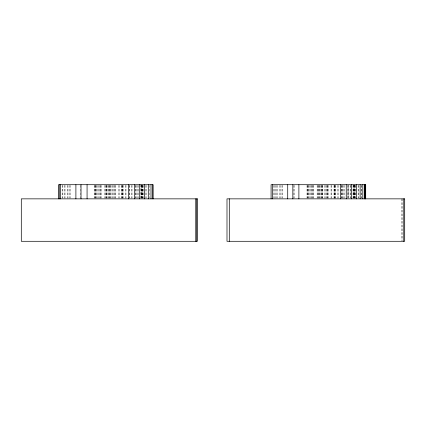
<?xml version="1.0" encoding="UTF-8"?>
<svg xmlns="http://www.w3.org/2000/svg" width="426" height="426" viewBox="0 0 426 426"><rect width="100%" height="100%" fill="white"/><g stroke="black" fill="none" stroke-linecap="round" stroke-linejoin="round"><path stroke-width="0.32" stroke-dasharray="2.13 1.6" d="M402.4 198.857L402.4 240.626M401.457 198.857L401.457 240.626M361.855 185.353L361.855 198.212M361.131 185.353L361.131 198.212M358.857 185.353L358.857 198.212M358.133 185.353L358.133 198.212M355.433 185.353L355.433 198.212M355.135 185.353L355.135 198.212M354.709 185.353L354.709 198.212M354.613 185.353L354.613 198.212M354.325 185.353L354.325 198.212M354.15 184.708L354.15 198.212M353.884 185.353L353.884 198.212M353.601 185.353L353.601 198.212M353.426 184.708L353.426 198.212M353.047 185.353L353.047 198.212M350.854 185.353L350.854 198.212M350.129 185.353L350.129 198.212M348.798 185.353L348.798 198.212M347.307 185.353L347.307 198.212M344.581 185.353L344.581 198.212M343.851 185.353L343.851 198.212M342.264 185.353L342.264 198.212M342.073 185.353L342.073 198.212M341.54 185.353L341.54 198.212M341.348 185.353L341.348 198.212M338.542 185.353L338.542 198.212M337.813 185.353L337.813 198.212M335.768 185.353L335.768 198.212M335.044 185.353L335.044 198.212M334.964 185.353L334.964 198.212M334.735 185.353L334.735 198.212M334.24 185.353L334.24 198.212M334.011 185.353L334.011 198.212M331.774 185.353L331.774 198.212M331.05 185.353L331.05 198.212M328.254 185.353L328.329 198.212M327.605 185.353L327.605 198.212M327.53 185.353L327.53 198.212M327.019 185.353L327.019 198.212M326.295 185.353L326.295 198.212M325.214 185.353L325.214 198.212M324.49 185.353L324.49 198.212M322.7 185.353L322.7 198.212M322.642 185.353L322.642 198.212M321.976 185.353L321.976 198.212M321.918 185.353L321.918 198.212M321.321 185.353L321.321 198.212M320.592 185.353L320.592 198.212M319.58 185.353L319.58 198.212M319.244 185.353L319.244 198.212M318.85 185.353L318.85 198.212M318.52 185.353L318.557 198.212M317.849 185.353L317.828 198.212M317.125 185.353L317.125 198.212M313.776 185.353L313.776 198.212M313.051 185.353L313.051 198.212M312.684 185.353L312.684 198.212M311.96 185.353L311.96 198.212M311.134 185.353L311.134 198.212M310.405 185.353L310.405 198.212M309.244 185.353L309.244 198.212M308.52 185.353L308.52 198.212M308.11 185.353L308.11 198.212M307.732 185.353L307.732 198.212M307.386 185.353L307.386 198.212M307.008 185.353L307.008 198.212M294.318 185.353L294.318 198.212M293.567 185.353L293.594 198.212M282.688 185.353L282.688 198.212M281.964 185.353L281.964 198.212M280.542 185.353L280.542 198.212M279.818 185.353L279.818 198.212M277.566 185.353L277.566 198.212M276.841 185.353L276.841 198.212M275.404 185.353L275.404 198.212M274.679 185.353L274.679 198.212M273.535 185.353L273.535 198.212M149.308 185.353L149.308 198.212M146.31 185.353L146.31 198.212M145.591 185.353L145.591 198.212M143.317 185.353L143.317 198.212M142.886 185.353L142.886 198.212M142.598 185.353L142.598 198.212M142.172 185.353L142.172 198.212M142.066 185.353L142.066 198.212M141.778 185.353L141.778 198.212M141.602 184.708L141.602 198.212M141.347 185.353L141.347 198.212M141.065 185.353L141.065 198.212M140.884 184.708L140.884 198.212M138.306 185.353L138.306 198.212M137.587 185.353L137.587 198.212M136.251 185.353L136.251 198.212M135.532 185.353L135.532 198.212M135.484 185.353L135.484 198.212M132.033 185.353L132.033 198.212M131.314 185.353L131.314 198.212M129.717 185.353L129.717 198.212M129.525 185.353L129.525 198.212M125.995 185.353L125.995 198.212M125.276 185.353L125.276 198.212M123.226 185.353L123.226 198.212M122.507 185.353L122.507 198.212M122.416 185.353L122.416 198.212M122.187 185.353L122.187 198.212M121.698 185.353L121.698 198.212M121.469 185.353L121.469 198.212M119.232 185.353L119.232 198.212M118.513 185.353L118.513 198.212M115.781 185.353L115.712 198.212M114.993 185.353L115.063 198.212M114.472 185.353L114.472 198.212M113.753 185.353L113.753 198.212M112.666 185.353L112.666 198.212M111.947 185.353L111.947 198.212M110.153 185.353L110.153 198.212M110.1 185.353L110.1 198.212M109.439 185.353L109.439 198.212M109.381 185.353L109.381 198.212M108.774 185.353L108.774 198.212M108.055 185.353L108.055 198.212M107.032 185.353L107.032 198.212M106.702 185.353L106.702 198.212M106.314 185.353L106.314 198.212M106.01 185.353L105.983 198.212M105.291 185.353L105.302 198.212M104.588 185.353L104.588 198.212M101.234 185.353L101.234 198.212M100.515 185.353L100.515 198.212M100.137 185.353L100.137 198.212M99.418 185.353L99.418 198.212M98.587 185.353L98.587 198.212M97.868 185.353L97.868 198.212M96.697 185.353L96.697 198.212M95.978 185.353L95.978 198.212M95.562 185.353L95.562 198.212M95.184 185.353L95.184 198.212M94.849 185.353L94.849 198.212M94.471 185.353L94.471 198.212M80.306 185.353L80.306 198.212M70.141 185.353L70.141 198.212M69.422 185.353L69.422 198.212M68 185.353L68 198.212M67.281 185.353L67.281 198.212M65.018 185.353L65.018 198.212M64.299 185.353L64.299 198.212M62.862 185.353L62.862 198.212M62.143 185.353L62.143 198.212M348.069 198.212L348.069 185.353L348.031 198.212"/><path stroke-width="0.64" d="M403.757 198.857L403.757 241.292M365.705 198.857L365.705 184.708L271.08 184.708L271.08 198.857M365.167 184.708L365.167 198.857M364.981 184.708L364.981 198.857M364.443 184.708L364.443 198.857M362.824 184.708L362.824 198.857M360.124 184.708L360.124 198.857M356.344 184.708L356.344 198.857M351.53 184.708L351.53 198.857M346.242 184.708L346.242 198.857M340.48 184.708L340.48 198.857M298.887 184.708L298.887 198.857M292.843 184.708L292.843 198.857M287.72 184.708L287.72 198.857M272.32 184.708L272.32 198.857M229.294 198.857L229.294 241.292M196.705 198.857L196.705 241.292M195.763 198.857L195.763 241.292M153.163 198.857L153.163 184.708L58.543 184.708L58.543 198.857M152.62 184.708L152.62 198.857M151.001 184.708L151.001 198.857M148.301 184.708L148.301 198.857M144.526 184.708L144.526 198.857M139.712 184.708L139.712 198.857M134.419 184.708L134.419 198.857M128.657 184.708L128.657 198.857M87.069 184.708L87.069 198.857M81.025 184.708L81.025 198.857M75.897 184.708L75.897 198.857M60.497 184.708L60.497 198.857M59.262 184.708L59.262 198.857M197.392 198.857L21.3 198.857L21.3 241.292L197.392 241.292L197.392 198.857M404.7 198.857L226.994 198.857L226.994 241.292L404.7 241.292L404.7 198.857"/></g></svg>
